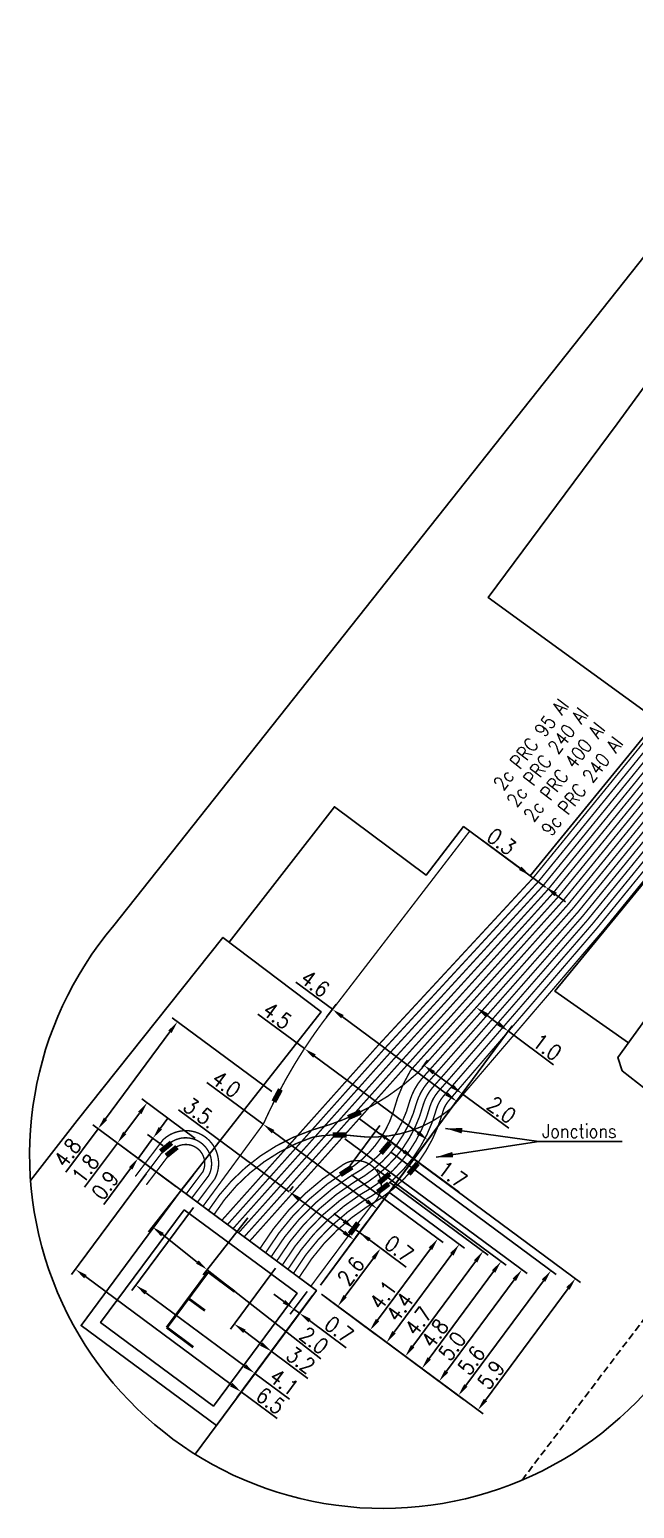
# Model space of a CAD drawing. Header units: millimetres. Extents: x 185000 to 186000, y 128000 to 129009.
# Drawn here: x 185328 to 185371.5, y 128392 to 128498.5 of the extents above; entities that cross this region are included whole.
import ezdxf
from ezdxf.enums import TextEntityAlignment as Align

# ---------------------------------------------------------------- set-up
doc = ezdxf.new("R2010")
doc.units = ezdxf.units.MM
doc.header["$PDMODE"] = 34
doc.linetypes.add('DASHED', pattern=[0.75, 0.5, -0.25])
doc.layers.get('0').update_dxf_attribs({"linetype": 'CONTINUOUS'})
doc.layers.get('DEFPOINTS').update_dxf_attribs({"linetype": 'CONTINUOUS'})
doc.layers.add('M_900', color=7, linetype='CONTINUOUS')
doc.styles.get("Standard").update_dxf_attribs({"font": 'romans.shx', "width": 0.85})
doc.dimstyles.get("Standard").update_dxf_attribs({"dimtxt": 1.5, "dimasz": 1.2, "dimexe": 0.625, "dimexo": 0.625, "dimgap": 0.25, "dimtad": 1, "dimdec": 1, "dimzin": 0, "dimdsep": 46, "dimtxsty": 'Standard', "dimcen": -0.5, "dimadec": 0, "dimazin": 0, "dimtfac": 1, "dimtdec": 1, "dimtmove": 0, "dimatfit": 3, "dimfxl": 0, "dimtolj": 1, "dimtzin": 0, "dimarcsym": 0})

# ---------------------------------------------------------------- blocks, each defined once
blk = doc.blocks.new('*D488')
at = {"layer": 'DEFPOINTS', "color": 0, "linetype": 'Continuous', "transparency": 16777216}
for p in [(185345.97, 128409.67), (185348.64, 128407.7), (185345.39, 128403.31)]:
    blk.add_point(p, dxfattribs=at)
at = {"layer": 'M_900', "color": 0, "linetype": 'Continuous', "lineweight": -2, "transparency": 16777216}
for p, q in [((185345.69, 128409.29), (185342.44, 128404.91)), ((185348.36, 128407.32), (185345.11, 128402.93)), ((185343.45, 128404.75), (185344.66, 128403.84)), ((185345.39, 128403.31), (185348.02, 128401.36))]:
    blk.add_line(p, q, dxfattribs=at)
at = {"layer": 'M_900', "color": 0, "linetype": 'Continuous', "transparency": 16777216}
for points in [[(185343.54, 128404.87), (185343.36, 128404.63), (185342.72, 128405.28)], [(185344.75, 128403.97), (185344.57, 128403.72), (185345.39, 128403.31)]]:
    blk.add_solid(points, dxfattribs=at)
at = {"layer": 'M_900', "color": 0, "linetype": 'Continuous', "transparency": 16777216, "insert": (185347.51, 128402.67), "char_height": 1.125, "attachment_point": 5, "rotation": 323.4782}
blk.add_mtext('\\A1;3.2', dxfattribs=at)
blk = doc.blocks.new('*D489')
at = {"layer": 'DEFPOINTS', "color": 0, "linetype": 'Continuous', "transparency": 16777216}
for p in [(185348.23, 128407.99), (185348.64, 128407.7), (185347.42, 128406.06)]:
    blk.add_point(p, dxfattribs=at)
at = {"layer": 'M_900', "color": 0, "linetype": 'Continuous', "lineweight": -2, "transparency": 16777216}
for p, q in [((185346.3, 128406.89), (185345.57, 128407.42)), ((185347.96, 128407.62), (185346.74, 128405.98)), ((185348.36, 128407.32), (185347.14, 128405.68)), ((185347.02, 128406.35), (185347.42, 128406.06)), ((185348.14, 128405.52), (185350.78, 128403.57))]:
    blk.add_line(p, q, dxfattribs=at)
at = {"layer": 'M_900', "color": 0, "linetype": 'Continuous', "transparency": 16777216}
for points in [[(185346.39, 128407.01), (185346.21, 128406.77), (185347.02, 128406.35)], [(185348.23, 128405.64), (185348.06, 128405.4), (185347.42, 128406.06)]]:
    blk.add_solid(points, dxfattribs=at)
at = {"layer": 'M_900', "color": 0, "linetype": 'Continuous', "transparency": 16777216, "insert": (185350.27, 128404.88), "char_height": 1.125, "attachment_point": 5, "rotation": 323.4782}
blk.add_mtext('\\A1;0.7', dxfattribs=at)
blk = doc.blocks.new('*D490')
at = {"layer": 'DEFPOINTS', "color": 0, "linetype": 'Continuous', "transparency": 16777216}
for p in [(185345.81, 128421.74), (185332.91, 128419.34), (185348.64, 128407.7)]:
    blk.add_point(p, dxfattribs=at)
at = {"layer": 'M_900', "color": 0, "linetype": 'Continuous', "lineweight": -2, "transparency": 16777216}
for p, q in [((185345.43, 128422.02), (185338.25, 128427.33)), ((185338.09, 128426.33), (185333.45, 128420.06)), ((185348.26, 128407.98), (185332.54, 128419.62)), ((185332.91, 128419.34), (185330.6, 128416.22))]:
    blk.add_line(p, q, dxfattribs=at)
at = {"layer": 'M_900', "color": 0, "linetype": 'Continuous', "transparency": 16777216}
for points in [[(185337.97, 128426.42), (185338.21, 128426.24), (185338.63, 128427.05)], [(185333.33, 128420.15), (185333.57, 128419.97), (185332.91, 128419.34)]]:
    blk.add_solid(points, dxfattribs=at)
at = {"layer": 'M_900', "color": 0, "linetype": 'Continuous', "transparency": 16777216, "insert": (185330.71, 128417.62), "char_height": 1.125, "attachment_point": 5, "rotation": 53.4782}
blk.add_mtext('\\A1;4.8', dxfattribs=at)
blk = doc.blocks.new('*D491')
at = {"layer": 'DEFPOINTS', "color": 0, "linetype": 'Continuous', "transparency": 16777216}
for p in [(185349.08, 128427), (185358.73, 128421.33), (185348.64, 128407.7)]:
    blk.add_point(p, dxfattribs=at)
at = {"layer": 'M_900', "color": 0, "linetype": 'Continuous', "lineweight": -2, "transparency": 16777216}
for p, q in [((185349.79, 128427.95), (185347.15, 128429.9)), ((185349.36, 128427.38), (185350.07, 128428.33)), ((185358.01, 128421.86), (185350.51, 128427.42)), ((185348.92, 128408.07), (185359.01, 128421.71))]:
    blk.add_line(p, q, dxfattribs=at)
at = {"layer": 'M_900', "color": 0, "linetype": 'Continuous', "transparency": 16777216}
for points in [[(185350.6, 128427.54), (185350.42, 128427.3), (185349.79, 128427.95)], [(185358.1, 128421.98), (185357.92, 128421.74), (185358.73, 128421.33)]]:
    blk.add_solid(points, dxfattribs=at)
at = {"layer": 'M_900', "color": 0, "linetype": 'Continuous', "transparency": 16777216, "insert": (185348.55, 128429.8), "char_height": 1.125, "attachment_point": 5, "rotation": 323.4782}
blk.add_mtext('\\A1;4.6', dxfattribs=at)
blk = doc.blocks.new('*D492')
at = {"layer": 'DEFPOINTS', "color": 0, "linetype": 'Continuous', "transparency": 16777216}
for p in [(185351.34, 128412.16), (185348.64, 128407.7), (185350.18, 128406.56)]:
    blk.add_point(p, dxfattribs=at)
at = {"layer": 'M_900', "color": 0, "linetype": 'Continuous', "lineweight": -2, "transparency": 16777216}
for p, q in [((185351.72, 128411.89), (185353.65, 128410.46)), ((185352.74, 128410.01), (185350.71, 128407.28)), ((185349.01, 128407.42), (185350.55, 128406.28))]:
    blk.add_line(p, q, dxfattribs=at)
at = {"layer": 'M_900', "color": 0, "linetype": 'Continuous', "transparency": 16777216}
for points in [[(185352.62, 128410.1), (185352.86, 128409.92), (185353.27, 128410.73)], [(185350.59, 128407.37), (185350.83, 128407.19), (185350.18, 128406.56)]]:
    blk.add_solid(points, dxfattribs=at)
at = {"layer": 'M_900', "color": 0, "linetype": 'Continuous', "transparency": 16777216, "insert": (185351.12, 128409.09), "char_height": 1.125, "attachment_point": 5, "rotation": 53.4782}
blk.add_mtext('\\A1;2.6', dxfattribs=at)
blk = doc.blocks.new('M_300_03')
at = {"color": 0, "linetype": 'Continuous'}
blk.add_solid([(-0.5, 0.19), (-0.5, -0.19), (0.5, 0.19), (0.5, -0.19)], dxfattribs=at)
at = {"color": 0, "linetype": 'Continuous', "width": 0.75, "flags": 3}
for tag, p in [('DEF_LEG', (0, -5)), ('DEF_COUP', (0.05, -6.97)), ('DEF_TYPE', (0, -9))]:
    blk.add_attdef(tag, text='', height=1.2, dxfattribs=at).set_placement(p, align=Align.MIDDLE)
blk = doc.blocks.new('*D493')
at = {"layer": 'DEFPOINTS', "color": 0, "linetype": 'Continuous', "transparency": 16777216}
for p in [(185355.97, 128423.37), (185359.13, 128421.87), (185348.64, 128407.7)]:
    blk.add_point(p, dxfattribs=at)
at = {"layer": 'M_900', "color": 0, "linetype": 'Continuous', "lineweight": -2, "transparency": 16777216}
for p, q in [((185356.25, 128423.75), (185356.65, 128424.29)), ((185357.09, 128423.38), (185358.41, 128422.41)), ((185348.92, 128408.07), (185359.41, 128422.25)), ((185359.13, 128421.87), (185362.49, 128419.38))]:
    blk.add_line(p, q, dxfattribs=at)
at = {"layer": 'M_900', "color": 0, "linetype": 'Continuous', "transparency": 16777216}
for points in [[(185357.18, 128423.5), (185357, 128423.26), (185356.37, 128423.92)], [(185358.5, 128422.53), (185358.32, 128422.29), (185359.13, 128421.87)]]:
    blk.add_solid(points, dxfattribs=at)
at = {"layer": 'M_900', "color": 0, "linetype": 'Continuous', "transparency": 16777216, "insert": (185361.98, 128420.7), "char_height": 1.125, "attachment_point": 5, "rotation": 323.4781}
blk.add_mtext('\\A1;2.0', dxfattribs=at)
blk = doc.blocks.new('*D494')
at = {"layer": 'DEFPOINTS', "color": 0, "linetype": 'Continuous', "transparency": 16777216}
for p in [(185364.04, 128437.57), (185364.04, 128437.57), (185365.15, 128436.76)]:
    blk.add_point(p, dxfattribs=at)
at = {"layer": 'M_900', "color": 0, "linetype": 'Continuous', "lineweight": -2, "transparency": 16777216}
for p, q in [((185363.32, 128438.11), (185360.57, 128440.14)), ((185365.15, 128436.76), (185364.04, 128437.57)), ((185365.87, 128436.22), (185366.59, 128435.69))]:
    blk.add_line(p, q, dxfattribs=at)
at = {"layer": 'M_900', "color": 0, "linetype": 'Continuous', "transparency": 16777216}
for points in [[(185363.41, 128438.23), (185363.23, 128437.99), (185364.04, 128437.57)], [(185365.96, 128436.35), (185365.78, 128436.1), (185365.15, 128436.76)]]:
    blk.add_solid(points, dxfattribs=at)
at = {"layer": 'M_900', "color": 0, "linetype": 'Continuous', "transparency": 16777216, "insert": (185361.97, 128440.04), "char_height": 1.125, "attachment_point": 5, "rotation": 323.5592}
blk.add_mtext('\\A1;0.3', dxfattribs=at)
blk = doc.blocks.new('*D495')
at = {"layer": 'DEFPOINTS', "color": 0, "linetype": 'Continuous', "transparency": 16777216}
for p in [(185340.06, 128414.05), (185348.64, 128407.7), (185344.21, 128401.72)]:
    blk.add_point(p, dxfattribs=at)
at = {"layer": 'M_900', "color": 0, "linetype": 'Continuous', "lineweight": -2, "transparency": 16777216}
for p, q in [((185339.78, 128413.67), (185335.35, 128407.69)), ((185336.35, 128407.53), (185343.48, 128402.25)), ((185348.36, 128407.32), (185343.93, 128401.34)), ((185344.21, 128401.72), (185346.71, 128399.86))]:
    blk.add_line(p, q, dxfattribs=at)
at = {"layer": 'M_900', "color": 0, "linetype": 'Continuous', "transparency": 16777216}
for points in [[(185336.44, 128407.65), (185336.26, 128407.41), (185335.63, 128408.07)], [(185343.57, 128402.37), (185343.39, 128402.13), (185344.21, 128401.72)]]:
    blk.add_solid(points, dxfattribs=at)
at = {"layer": 'M_900', "color": 0, "linetype": 'Continuous', "transparency": 16777216, "insert": (185346.31, 128401.09), "char_height": 1.125, "attachment_point": 5, "rotation": 323.4782}
blk.add_mtext('\\A1;4.1', dxfattribs=at)
blk = doc.blocks.new('*D496')
at = {"layer": 'DEFPOINTS', "color": 0, "linetype": 'Continuous', "transparency": 16777216}
for p in [(185337.97, 128417.83), (185335.79, 128417.21), (185338.9, 128414.91)]:
    blk.add_point(p, dxfattribs=at)
at = {"layer": 'M_900', "color": 0, "linetype": 'Continuous', "lineweight": -2, "transparency": 16777216}
for p, q in [((185337.4, 128419.38), (185337.93, 128420.1)), ((185336.86, 128418.66), (185335.79, 128417.21)), ((185337.59, 128418.11), (185336.48, 128418.94)), ((185338.52, 128415.19), (185335.41, 128417.49)), ((185335.25, 128416.49), (185333.33, 128413.89))]:
    blk.add_line(p, q, dxfattribs=at)
at = {"layer": 'M_900', "color": 0, "linetype": 'Continuous', "transparency": 16777216}
for points in [[(185337.28, 128419.47), (185337.52, 128419.29), (185336.86, 128418.66)], [(185335.13, 128416.58), (185335.38, 128416.4), (185335.79, 128417.21)]]:
    blk.add_solid(points, dxfattribs=at)
at = {"layer": 'M_900', "color": 0, "linetype": 'Continuous', "transparency": 16777216, "insert": (185333.42, 128415.27), "char_height": 1.125, "attachment_point": 5, "rotation": 53.4782}
blk.add_mtext('\\A1;0.9', dxfattribs=at)
blk = doc.blocks.new('*D497')
at = {"layer": 'DEFPOINTS', "color": 0, "linetype": 'Continuous', "transparency": 16777216}
for p in [(185334.3, 128418.31), (185340.28, 128418.36), (185338.9, 128414.91)]:
    blk.add_point(p, dxfattribs=at)
at = {"layer": 'M_900', "color": 0, "linetype": 'Continuous', "lineweight": -2, "transparency": 16777216}
for p, q in [((185339.91, 128418.64), (185336.06, 128421.49)), ((185335.9, 128420.48), (185334.83, 128419.04)), ((185338.52, 128415.19), (185333.92, 128418.59)), ((185334.3, 128418.31), (185331.94, 128415.13))]:
    blk.add_line(p, q, dxfattribs=at)
at = {"layer": 'M_900', "color": 0, "linetype": 'Continuous', "transparency": 16777216}
for points in [[(185335.78, 128420.57), (185336.03, 128420.4), (185336.44, 128421.21)], [(185334.71, 128419.13), (185334.95, 128418.95), (185334.3, 128418.31)]]:
    blk.add_solid(points, dxfattribs=at)
at = {"layer": 'M_900', "color": 0, "linetype": 'Continuous', "transparency": 16777216, "insert": (185332, 128416.47), "char_height": 1.125, "attachment_point": 5, "rotation": 53.4782}
blk.add_mtext('\\A1;1.8', dxfattribs=at)
blk = doc.blocks.new('*D498')
at = {"layer": 'DEFPOINTS', "color": 0, "linetype": 'Continuous', "transparency": 16777216}
for p in [(185336.65, 128416.47), (185348.64, 128407.7), (185343.22, 128400.38)]:
    blk.add_point(p, dxfattribs=at)
at = {"layer": 'M_900', "color": 0, "linetype": 'Continuous', "lineweight": -2, "transparency": 16777216}
for p, q in [((185336.37, 128416.1), (185331, 128408.85)), ((185332, 128408.69), (185342.49, 128400.92)), ((185348.36, 128407.32), (185342.94, 128400)), ((185343.22, 128400.38), (185345.82, 128398.46))]:
    blk.add_line(p, q, dxfattribs=at)
at = {"layer": 'M_900', "color": 0, "linetype": 'Continuous', "transparency": 16777216}
for points in [[(185332.09, 128408.81), (185331.91, 128408.57), (185331.28, 128409.22)], [(185342.58, 128401.04), (185342.41, 128400.79), (185343.22, 128400.38)]]:
    blk.add_solid(points, dxfattribs=at)
at = {"layer": 'M_900', "color": 0, "linetype": 'Continuous', "transparency": 16777216, "insert": (185345.33, 128399.75), "char_height": 1.125, "attachment_point": 5, "rotation": 323.4782}
blk.add_mtext('\\A1;6.5', dxfattribs=at)
blk = doc.blocks.new('*D499')
at = {"layer": 'DEFPOINTS', "color": 0, "linetype": 'Continuous', "transparency": 16777216}
for p in [(185352.62, 128416.69), (185348.64, 128407.7), (185356.23, 128402.07)]:
    blk.add_point(p, dxfattribs=at)
at = {"layer": 'M_900', "color": 0, "linetype": 'Continuous', "lineweight": -2, "transparency": 16777216}
for p, q in [((185352.99, 128416.41), (185362.31, 128409.51)), ((185361.4, 128409.06), (185356.76, 128402.8)), ((185349.01, 128407.42), (185356.6, 128401.8))]:
    blk.add_line(p, q, dxfattribs=at)
at = {"layer": 'M_900', "color": 0, "linetype": 'Continuous', "transparency": 16777216}
for points in [[(185361.28, 128409.15), (185361.52, 128408.97), (185361.94, 128409.79)], [(185356.64, 128402.89), (185356.88, 128402.71), (185356.23, 128402.07)]]:
    blk.add_solid(points, dxfattribs=at)
at = {"layer": 'M_900', "color": 0, "linetype": 'Continuous', "transparency": 16777216, "insert": (185357.17, 128404.61), "char_height": 1.125, "attachment_point": 5, "rotation": 53.4782}
blk.add_mtext('\\A1;4.8', dxfattribs=at)
blk = doc.blocks.new('*D500')
at = {"layer": 'DEFPOINTS', "color": 0, "linetype": 'Continuous', "transparency": 16777216}
for p in [(185350.78, 128416.31), (185348.64, 128407.7), (185352.5, 128404.83)]:
    blk.add_point(p, dxfattribs=at)
at = {"layer": 'M_900', "color": 0, "linetype": 'Continuous', "lineweight": -2, "transparency": 16777216}
for p, q in [((185351.16, 128416.03), (185357.76, 128411.14)), ((185356.85, 128410.7), (185353.04, 128405.56)), ((185349.01, 128407.42), (185352.88, 128404.55))]:
    blk.add_line(p, q, dxfattribs=at)
at = {"layer": 'M_900', "color": 0, "linetype": 'Continuous', "transparency": 16777216}
for points in [[(185356.73, 128410.79), (185356.97, 128410.61), (185357.38, 128411.42)], [(185352.92, 128405.65), (185353.16, 128405.47), (185352.5, 128404.83)]]:
    blk.add_solid(points, dxfattribs=at)
at = {"layer": 'M_900', "color": 0, "linetype": 'Continuous', "transparency": 16777216, "insert": (185353.45, 128407.37), "char_height": 1.125, "attachment_point": 5, "rotation": 53.4782}
blk.add_mtext('\\A1;4.1', dxfattribs=at)
blk = doc.blocks.new('*D501')
at = {"layer": 'DEFPOINTS', "color": 0, "linetype": 'Continuous', "transparency": 16777216}
for p in [(185340.06, 128416.38), (185343.99, 128413.3), (185336.83, 128412.27)]:
    blk.add_point(p, dxfattribs=at)
at = {"layer": 'M_900', "color": 0, "linetype": 'Continuous', "lineweight": -2, "transparency": 16777216}
for p, q in [((185339.77, 128416.01), (185336.55, 128411.91)), ((185343.7, 128412.93), (185340.48, 128408.82)), ((185337.54, 128411.72), (185340.06, 128409.74)), ((185340.77, 128409.19), (185348.95, 128402.77))]:
    blk.add_line(p, q, dxfattribs=at)
at = {"layer": 'M_900', "color": 0, "linetype": 'Continuous', "transparency": 16777216}
for points in [[(185337.64, 128411.84), (185337.45, 128411.6), (185336.83, 128412.27)], [(185340.15, 128409.86), (185339.97, 128409.63), (185340.77, 128409.19)]]:
    blk.add_solid(points, dxfattribs=at)
at = {"layer": 'M_900', "color": 0, "linetype": 'Continuous', "transparency": 16777216, "insert": (185348.47, 128404.09), "char_height": 1.125, "attachment_point": 5, "rotation": 321.8747}
blk.add_mtext('\\A1;2.0', dxfattribs=at)
blk = doc.blocks.new('*D503')
at = {"layer": 'DEFPOINTS', "color": 0, "linetype": 'Continuous', "transparency": 16777216}
for p in [(185344.8, 128419.67), (185353, 128413.59), (185348.64, 128407.7)]:
    blk.add_point(p, dxfattribs=at)
at = {"layer": 'M_900', "color": 0, "linetype": 'Continuous', "lineweight": -2, "transparency": 16777216}
for p, q in [((185344.8, 128419.67), (185340.75, 128422.67)), ((185344.52, 128419.29), (185344.52, 128419.29)), ((185352.28, 128414.13), (185345.52, 128419.13)), ((185348.92, 128408.07), (185353.28, 128413.97))]:
    blk.add_line(p, q, dxfattribs=at)
at = {"layer": 'M_900', "color": 0, "linetype": 'Continuous', "transparency": 16777216}
for points in [[(185345.61, 128419.25), (185345.43, 128419.01), (185344.8, 128419.67)], [(185352.37, 128414.25), (185352.19, 128414.01), (185353, 128413.59)]]:
    blk.add_solid(points, dxfattribs=at)
at = {"layer": 'M_900', "color": 0, "linetype": 'Continuous', "transparency": 16777216, "insert": (185342.15, 128422.56), "char_height": 1.125, "attachment_point": 5, "rotation": 323.4782}
blk.add_mtext('\\A1;4.0', dxfattribs=at)
blk = doc.blocks.new('*D515')
at = {"layer": 'DEFPOINTS', "color": 0, "linetype": 'Continuous', "transparency": 16777216}
for p in [(185347.77, 128425.12), (185356.66, 128418.54), (185348.64, 128407.7)]:
    blk.add_point(p, dxfattribs=at)
at = {"layer": 'M_900', "color": 0, "linetype": 'Continuous', "lineweight": -2, "transparency": 16777216}
for p, q in [((185347.77, 128425.12), (185344.42, 128427.61)), ((185355.94, 128419.07), (185348.5, 128424.58)), ((185348.92, 128408.07), (185356.94, 128418.91))]:
    blk.add_line(p, q, dxfattribs=at)
at = {"layer": 'M_900', "color": 0, "linetype": 'Continuous', "transparency": 16777216}
for points in [[(185348.59, 128424.7), (185348.41, 128424.46), (185347.77, 128425.12)], [(185356.03, 128419.19), (185355.85, 128418.95), (185356.66, 128418.54)]]:
    blk.add_solid(points, dxfattribs=at)
at = {"layer": 'M_900', "color": 0, "linetype": 'Continuous', "transparency": 16777216, "insert": (185345.82, 128427.5), "char_height": 1.125, "attachment_point": 5, "rotation": 323.4782}
blk.add_mtext('\\A1;4.5', dxfattribs=at)
blk = doc.blocks.new('*D516')
at = {"layer": 'DEFPOINTS', "color": 0, "linetype": 'Continuous', "transparency": 16777216}
for p in [(185350.31, 128418.9), (185348.64, 128407.7), (185357.48, 128401.15)]:
    blk.add_point(p, dxfattribs=at)
at = {"layer": 'M_900', "color": 0, "linetype": 'Continuous', "lineweight": -2, "transparency": 16777216}
for p, q in [((185350.69, 128418.62), (185363.81, 128408.91)), ((185362.89, 128408.46), (185358.01, 128401.87)), ((185349.01, 128407.42), (185357.85, 128400.87))]:
    blk.add_line(p, q, dxfattribs=at)
at = {"layer": 'M_900', "color": 0, "linetype": 'Continuous', "transparency": 16777216}
for points in [[(185362.77, 128408.55), (185363.01, 128408.37), (185363.43, 128409.19)], [(185357.89, 128401.96), (185358.13, 128401.78), (185357.48, 128401.15)]]:
    blk.add_solid(points, dxfattribs=at)
at = {"layer": 'M_900', "color": 0, "linetype": 'Continuous', "transparency": 16777216, "insert": (185358.42, 128403.69), "char_height": 1.125, "attachment_point": 5, "rotation": 53.4778}
blk.add_mtext('\\A1;5.0', dxfattribs=at)
blk = doc.blocks.new('*D517')
at = {"layer": 'DEFPOINTS', "color": 0, "linetype": 'Continuous', "transparency": 16777216}
for p in [(185353.6, 128417.96), (185348.64, 128407.7), (185358.86, 128400.12)]:
    blk.add_point(p, dxfattribs=at)
at = {"layer": 'M_900', "color": 0, "linetype": 'Continuous', "lineweight": -2, "transparency": 16777216}
for p, q in [((185353.98, 128417.68), (185365.91, 128408.84)), ((185364.99, 128408.4), (185359.4, 128400.85)), ((185349.01, 128407.42), (185359.24, 128399.84))]:
    blk.add_line(p, q, dxfattribs=at)
at = {"layer": 'M_900', "color": 0, "linetype": 'Continuous', "transparency": 16777216}
for points in [[(185364.87, 128408.49), (185365.11, 128408.31), (185365.53, 128409.12)], [(185359.28, 128400.94), (185359.52, 128400.76), (185358.86, 128400.12)]]:
    blk.add_solid(points, dxfattribs=at)
at = {"layer": 'M_900', "color": 0, "linetype": 'Continuous', "transparency": 16777216, "insert": (185359.81, 128402.66), "char_height": 1.125, "attachment_point": 5, "rotation": 53.4782}
blk.add_mtext('\\A1;5.6', dxfattribs=at)
blk = doc.blocks.new('*D518')
at = {"layer": 'DEFPOINTS', "color": 0, "linetype": 'Continuous', "transparency": 16777216}
for p in [(185353.45, 128415.08), (185348.64, 128407.7), (185353.69, 128403.95)]:
    blk.add_point(p, dxfattribs=at)
at = {"layer": 'M_900', "color": 0, "linetype": 'Continuous', "lineweight": -2, "transparency": 16777216}
for p, q in [((185353.83, 128414.8), (185359.31, 128410.75)), ((185358.39, 128410.3), (185354.23, 128404.68)), ((185349.01, 128407.42), (185354.07, 128403.67))]:
    blk.add_line(p, q, dxfattribs=at)
at = {"layer": 'M_900', "color": 0, "linetype": 'Continuous', "transparency": 16777216}
for points in [[(185358.27, 128410.39), (185358.51, 128410.21), (185358.93, 128411.02)], [(185354.11, 128404.77), (185354.35, 128404.59), (185353.69, 128403.95)]]:
    blk.add_solid(points, dxfattribs=at)
at = {"layer": 'M_900', "color": 0, "linetype": 'Continuous', "transparency": 16777216, "insert": (185354.64, 128406.49), "char_height": 1.125, "attachment_point": 5, "rotation": 53.4781}
blk.add_mtext('\\A1;4.4', dxfattribs=at)
blk = doc.blocks.new('*D519')
at = {"layer": 'DEFPOINTS', "color": 0, "linetype": 'Continuous', "transparency": 16777216}
for p in [(185353.52, 128415.77), (185348.64, 128407.7), (185355.04, 128402.95)]:
    blk.add_point(p, dxfattribs=at)
at = {"layer": 'M_900', "color": 0, "linetype": 'Continuous', "lineweight": -2, "transparency": 16777216}
for p, q in [((185353.9, 128415.5), (185361.01, 128410.23)), ((185360.1, 128409.79), (185355.58, 128403.68)), ((185349.01, 128407.42), (185355.42, 128402.68))]:
    blk.add_line(p, q, dxfattribs=at)
at = {"layer": 'M_900', "color": 0, "linetype": 'Continuous', "transparency": 16777216}
for points in [[(185359.98, 128409.88), (185360.22, 128409.7), (185360.63, 128410.51)], [(185355.45, 128403.77), (185355.7, 128403.59), (185355.04, 128402.95)]]:
    blk.add_solid(points, dxfattribs=at)
at = {"layer": 'M_900', "color": 0, "linetype": 'Continuous', "transparency": 16777216, "insert": (185355.98, 128405.49), "char_height": 1.125, "attachment_point": 5, "rotation": 53.4791}
blk.add_mtext('\\A1;4.7', dxfattribs=at)
blk = doc.blocks.new('*D520')
at = {"layer": 'DEFPOINTS', "color": 0, "linetype": 'Continuous', "transparency": 16777216}
for p in [(185351.38, 128420.35), (185348.64, 128407.7), (185360.27, 128399.08)]:
    blk.add_point(p, dxfattribs=at)
at = {"layer": 'M_900', "color": 0, "linetype": 'Continuous', "lineweight": -2, "transparency": 16777216}
for p, q in [((185351.75, 128420.07), (185367.67, 128408.28)), ((185366.76, 128407.84), (185360.81, 128399.8)), ((185349.01, 128407.42), (185360.65, 128398.8))]:
    blk.add_line(p, q, dxfattribs=at)
at = {"layer": 'M_900', "color": 0, "linetype": 'Continuous', "transparency": 16777216}
for points in [[(185366.64, 128407.93), (185366.88, 128407.75), (185367.3, 128408.56)], [(185360.69, 128399.89), (185360.93, 128399.71), (185360.27, 128399.08)]]:
    blk.add_solid(points, dxfattribs=at)
at = {"layer": 'M_900', "color": 0, "linetype": 'Continuous', "transparency": 16777216, "insert": (185361.22, 128401.61), "char_height": 1.125, "attachment_point": 5, "rotation": 53.478}
blk.add_mtext('\\A1;5.9', dxfattribs=at)
blk = doc.blocks.new('*D521')
at = {"layer": 'DEFPOINTS', "color": 0, "linetype": 'Continuous', "transparency": 16777216}
for p in [(185351.34, 128412.16), (185352.56, 128413), (185351.73, 128411.88)]:
    blk.add_point(p, dxfattribs=at)
at = {"layer": 'M_900', "color": 0, "linetype": 'Continuous', "lineweight": -2, "transparency": 16777216}
for p, q in [((185350.62, 128412.7), (185349.89, 128413.24)), ((185351.34, 128412.16), (185351.73, 128411.88)), ((185352.28, 128412.62), (185351.45, 128411.5)), ((185351.06, 128411.79), (185351.06, 128411.79)), ((185352.45, 128411.34), (185355.1, 128409.38))]:
    blk.add_line(p, q, dxfattribs=at)
at = {"layer": 'M_900', "color": 0, "linetype": 'Continuous', "transparency": 16777216}
for points in [[(185350.71, 128412.82), (185350.53, 128412.58), (185351.34, 128412.16)], [(185352.54, 128411.46), (185352.37, 128411.22), (185351.73, 128411.88)]]:
    blk.add_solid(points, dxfattribs=at)
at = {"layer": 'M_900', "color": 0, "linetype": 'Continuous', "transparency": 16777216, "insert": (185354.59, 128410.69), "char_height": 1.125, "attachment_point": 5, "rotation": 323.4782}
blk.add_mtext('\\A1;0.7', dxfattribs=at)
blk = doc.blocks.new('*D522')
at = {"layer": 'DEFPOINTS', "color": 0, "linetype": 'Continuous', "transparency": 16777216}
for p in [(185350.78, 128416.31), (185355.66, 128417.18), (185348.64, 128407.7)]:
    blk.add_point(p, dxfattribs=at)
at = {"layer": 'M_900', "color": 0, "linetype": 'Continuous', "lineweight": -2, "transparency": 16777216}
for p, q in [((185351.06, 128416.69), (185353.21, 128419.58)), ((185353.65, 128418.67), (185354.94, 128417.72)), ((185348.92, 128408.07), (185355.94, 128417.56)), ((185355.66, 128417.18), (185358.91, 128414.77))]:
    blk.add_line(p, q, dxfattribs=at)
at = {"layer": 'M_900', "color": 0, "linetype": 'Continuous', "transparency": 16777216}
for points in [[(185353.74, 128418.79), (185353.56, 128418.55), (185352.93, 128419.2)], [(185355.03, 128417.84), (185354.85, 128417.6), (185355.66, 128417.18)]]:
    blk.add_solid(points, dxfattribs=at)
at = {"layer": 'M_900', "color": 0, "linetype": 'Continuous', "transparency": 16777216, "insert": (185358.45, 128416.04), "char_height": 1.125, "attachment_point": 5, "rotation": 323.4782}
blk.add_mtext('\\A1;1.7', dxfattribs=at)
blk = doc.blocks.new('*D525')
at = {"layer": 'DEFPOINTS', "color": 0, "linetype": 'Continuous', "transparency": 16777216}
for p in [(185346.45, 128414.5), (185351.34, 128411.35), (185348.64, 128407.7)]:
    blk.add_point(p, dxfattribs=at)
at = {"layer": 'M_900', "color": 0, "linetype": 'Continuous', "lineweight": -2, "transparency": 16777216}
for p, q in [((185346.68, 128414.81), (185338.7, 128420.71)), ((185346.73, 128414.88), (185346.96, 128415.19)), ((185350.62, 128411.89), (185347.4, 128414.27)), ((185348.92, 128408.07), (185351.62, 128411.73))]:
    blk.add_line(p, q, dxfattribs=at)
at = {"layer": 'M_900', "color": 0, "linetype": 'Continuous', "transparency": 16777216}
for points in [[(185347.49, 128414.39), (185347.31, 128414.15), (185346.68, 128414.81)], [(185350.71, 128412.01), (185350.53, 128411.77), (185351.34, 128411.35)]]:
    blk.add_solid(points, dxfattribs=at)
at = {"layer": 'M_900', "color": 0, "linetype": 'Continuous', "transparency": 16777216, "insert": (185340.27, 128420.49), "char_height": 1.125, "attachment_point": 5, "rotation": 323.4791}
blk.add_mtext('\\A1;3.5.', dxfattribs=at)
blk = doc.blocks.new('*D526')
at = {"layer": 'DEFPOINTS', "color": 0, "linetype": 'Continuous', "transparency": 16777216}
for p in [(185360.16, 128428.08), (185362.47, 128426.37), (185348.64, 128407.7)]:
    blk.add_point(p, dxfattribs=at)
at = {"layer": 'M_900', "color": 0, "linetype": 'Continuous', "lineweight": -2, "transparency": 16777216}
for p, q in [((185360.88, 128427.55), (185361.74, 128426.91)), ((185348.92, 128408.07), (185362.74, 128426.75)), ((185362.47, 128426.37), (185365.71, 128423.96))]:
    blk.add_line(p, q, dxfattribs=at)
at = {"layer": 'M_900', "color": 0, "linetype": 'Continuous', "transparency": 16777216}
for points in [[(185360.97, 128427.67), (185360.79, 128427.42), (185360.16, 128428.08)], [(185361.83, 128427.03), (185361.65, 128426.79), (185362.47, 128426.37)]]:
    blk.add_solid(points, dxfattribs=at)
at = {"layer": 'M_900', "color": 0, "linetype": 'Continuous', "transparency": 16777216, "insert": (185365.26, 128425.23), "char_height": 1.125, "attachment_point": 5, "rotation": 323.4779}
blk.add_mtext('\\A1;1.0', dxfattribs=at)

msp = doc.modelspace()

# ---------------------------------------------------------------- linework, layer by layer
at = {"layer": 'M_900', "flags": 128}
msp.add_lwpolyline([(185334.05, 128433.98), (185377, 128488.19, -1.035042), (185416.93, 128456.55), (185373.97, 128402.34, -1.035042)], format="xyb", close=True, dxfattribs=at)
at = {"layer": 'M_900', "color": 5, "linetype": 'Continuous', "const_width": 0.1}
for points in [[(185394.1, 128487.97), (185400.33, 128483.94, -0.432982), (185400.46, 128483.22), (185391.37, 128470.96), (185389.53, 128468.48), (185387.73, 128466.14), (185374.12, 128448.11), (185364.98, 128436.88), (185353.87, 128424.74), (185342.63, 128412.15)], [(185394.38, 128488.39), (185400.56, 128484.39, -0.432982), (185400.82, 128482.95), (185389.89, 128468.21), (185388.09, 128465.87), (185374.48, 128447.83), (185365.34, 128436.61), (185354.26, 128424.42), (185343.03, 128411.85)], [(185375.81, 128486.68), (185380.38, 128483.83), (185392.34, 128474.62), (185394.45, 128472.99, -0.40875), (185394.64, 128471.6), (185391.32, 128467.11), (185391.32, 128467.11), (185389.52, 128464.78), (185375.89, 128446.72), (185366.77, 128435.51), (185355.95, 128423.39, -0.076874), (185351.38, 128420.35, -0.04029), (185348.67, 128419.36), (185348.24, 128419.22, 0.172616), (185340.86, 128413.46, 0.172616)], [(185376.12, 128487.08), (185380.67, 128484.24), (185392.64, 128475.01), (185394.72, 128473.41, -0.40875), (185395, 128471.33), (185391.67, 128466.84), (185389.88, 128464.5), (185376.25, 128446.44), (185367.12, 128435.23), (185356.2, 128422.92, 0.095167), (185355.37, 128421.38, -0.095517), (185353.97, 128418.43, -0.017436), (185353.6, 128417.96, -0.093033), (185351.13, 128415.95, 0.11546), (185345.43, 128410.2, -0.021438), (185345.41, 128410.17), (185345.37, 128410.12)], [(185375.5, 128486.29), (185380.1, 128483.42), (185392.03, 128474.22), (185394.18, 128472.56, -0.40875), (185394.28, 128471.87), (185390.99, 128467.43), (185390.96, 128467.39), (185390.95, 128467.38), (185389.17, 128465.05), (185375.54, 128447), (185366.42, 128435.8), (185355.44, 128423.57, 0.048485), (185355.39, 128423.49, 0.072411), (185354.18, 128420.58, -0.182916), (185350.78, 128416.31, 0.115515), (185345.01, 128410.46), (185344.97, 128410.41)], [(185345.77, 128409.82), (185345.82, 128409.89, 0.021736), (185345.85, 128409.92, -0.115165), (185351.37, 128415.51, 0.207977), (185355.86, 128421.24, -0.095231), (185356.6, 128422.61), (185367.47, 128434.95), (185376.6, 128446.17), (185390.24, 128464.23), (185392.03, 128466.57), (185393.74, 128468.79), (185402.56, 128480.21, -0.107029), (185402.72, 128480.35), (185402.84, 128480.41, -0.141928), (185403.12, 128480.47), (185403.42, 128480.45, -0.039351), (185403.5, 128480.43), (185404.51, 128480.19, -0.055227), (185404.61, 128480.16), (185406.65, 128479.16), (185407.09, 128478.86), (185415.55, 128473.44), (185422.57, 128468.43)], [(185421.59, 128464.71), (185415.46, 128468.83), (185405.27, 128476.02), (185400.14, 128479.64, 0.407326), (185398.76, 128479.42), (185390.25, 128467.94), (185388.45, 128465.59), (185374.83, 128447.56), (185365.69, 128436.33), (185354.65, 128424.11), (185343.43, 128411.55)], [(185421.42, 128464.23), (185415.17, 128468.42), (185404.98, 128475.61), (185399.81, 128479.26, 0.407326), (185399.12, 128479.15), (185390.6, 128467.66), (185388.81, 128465.32), (185375.19, 128447.28), (185366.07, 128436.08), (185355.02, 128423.77), (185343.83, 128411.25)], [(185341.82, 128412.74), (185341.82, 128412.74), (185353.09, 128425.36), (185364.25, 128437.42), (185373.42, 128448.67), (185387.02, 128466.68), (185388.81, 128469.02), (185389.34, 128469.74, 0.416501), (185389.24, 128470.44), (185380.23, 128477.02)], [(185342.23, 128412.44), (185353.48, 128425.05), (185364.62, 128437.15), (185373.77, 128448.39), (185387.38, 128466.41), (185389.17, 128468.76), (185389.71, 128469.47, 0.416501), (185389.49, 128470.88), (185380.52, 128477.42)], [(185346.17, 128409.52), (185346.24, 128409.61, 0.022047), (185346.26, 128409.64, -0.114839), (185351.6, 128415.07, 0.207596), (185356.34, 128421.1, -0.0953), (185356.99, 128422.3), (185367.81, 128434.66), (185376.96, 128445.89), (185390.6, 128463.96), (185392.39, 128466.29), (185394.83, 128469.45, -0.040362), (185394.99, 128469.63, -0.278963), (185399.08, 128470.49, 0.162224), (185400.52, 128470.41, 0.165407), (185400.79, 128470.59), (185405.15, 128476.34, -0.3408), (185406.92, 128476.82), (185412.8, 128474.38), (185422.34, 128467.33)], [(185346.58, 128409.22), (185346.65, 128409.33, 0.022372), (185346.68, 128409.36, -0.114476), (185351.84, 128414.63, 0.050291), (185353.52, 128415.77, 0.155308), (185356.82, 128420.96, -0.095326), (185357.39, 128422), (185368.16, 128434.38), (185377.31, 128445.61), (185390.96, 128463.69), (185392.75, 128466.02), (185395.19, 128469.18, -0.039967), (185395.29, 128469.3, -0.278738), (185398.92, 128470.07, 0.158786), (185400.61, 128469.97, 0.167908), (185401.16, 128470.34), (185405.5, 128476.06, -0.3408), (185406.68, 128476.38), (185412.55, 128473.95), (185422.21, 128466.8)], [(185422.08, 128466.28), (185412.3, 128473.51), (185406.44, 128475.93, 0.3408), (185405.85, 128475.77), (185401.52, 128470.08, -0.170527), (185400.69, 128469.53, -0.155397), (185398.77, 128469.65, 0.278427), (185395.6, 128468.97, 0.039584), (185395.54, 128468.91), (185393.17, 128465.83), (185393.1, 128465.75), (185391.32, 128463.41), (185377.75, 128445.44), (185377.67, 128445.33), (185368.51, 128434.09), (185357.78, 128421.69, 0.09535), (185357.3, 128420.82, -0.166996), (185353.45, 128415.08, -0.038512), (185352.08, 128414.19, 0.114071), (185347.09, 128409.09, -0.022711), (185347.07, 128409.05), (185346.98, 128408.93)], [(185417.11, 128456.77), (185413.76, 128459.36), (185402.19, 128465.64), (185397.06, 128468.68, 0.37891), (185396.41, 128468.56), (185393.82, 128465.2), (185392.03, 128462.87), (185378.37, 128444.78), (185369.21, 128433.53), (185358.39, 128420.87, -0.042833), (185358.33, 128420.81, -0.210833), (185351.37, 128418.83, 0.02616), (185350.31, 128418.9, 0.047458), (185348.4, 128418.75, 0.173296), (185341.26, 128413.16)], [(185417.43, 128457.16), (185414.03, 128459.78), (185402.44, 128466.07), (185397.36, 128469.09, 0.37891), (185396.06, 128468.84), (185393.46, 128465.47), (185391.67, 128463.14), (185378.02, 128445.06), (185368.86, 128433.81), (185358.18, 128421.38, 0.123961), (185357.71, 128420.44, -0.088332), (185355.98, 128416.94, -0.013514), (185355.61, 128416.47, -0.096784), (185352.32, 128413.75, 0.113619), (185347.51, 128408.81, -0.023066), (185347.48, 128408.77), (185347.38, 128408.63)], [(185340.46, 128413.75), (185341.3, 128414.89), (185344.8, 128419.67, 0.033078), (185345.01, 128420.11, -0.011731), (185345.81, 128421.74, -0.02537), (185347.77, 128425.12, -0.01487), (185349.08, 128427), (185359.68, 128440.79)], [(185340.06, 128414.05), (185341.31, 128415.72, 0.858744), (185337.58, 128418.54), (185335.59, 128415.91)], [(185339.65, 128414.34), (185340.89, 128415.99, 0.83323), (185337.95, 128418.2), (185337.81, 128418.02), (185335.99, 128415.61)], [(185339.25, 128414.64), (185340.46, 128416.25, 0.818092), (185338.32, 128417.87), (185338.21, 128417.71), (185336.39, 128415.31)], [(185348.23, 128407.99), (185350.56, 128411.12), (185351.34, 128412.16), (185352.19, 128413.27), (185352.68, 128413.92, 0.954965), (185350.52, 128416.73, 0.115213), (185344.59, 128410.74), (185344.57, 128410.71)]]:
    msp.add_lwpolyline(points, format="xyb", dxfattribs=at)
at = {"layer": 'M_900', "color": 252}
for points in [[(185378.55, 128444.86), (185361.02, 128457.62), (185370.3, 128470.14), (185376.2, 128478.22)], [(185373.17, 128448.77), (185364.04, 128437.57), (185359.24, 128441.12), (185356.55, 128437.62), (185349.93, 128442.54), (185342.36, 128432.78)], [(185377.6, 128443.63), (185377.6, 128443.63), (185365.8, 128429.26), (185371.11, 128425.53)], [(185339.9, 128395.9), (185348.64, 128407.7), (185338.9, 128414.91), (185348.99, 128427.76), (185341.9, 128433.13), (185331.41, 128419.95), (185328.05, 128415.61)], [(185381.01, 128425.73), (185376.66, 128420), (185375.64, 128419.64), (185370.65, 128423.53), (185370.36, 128424.49), (185374.56, 128430.3)]]:
    msp.add_lwpolyline(points, dxfattribs=at)
at = {"layer": 'M_900', "color": 252, "linetype": 'DASHED'}
msp.add_lwpolyline([(185363.45, 128394.03), (185383.71, 128420.8)], dxfattribs=at)
at = {"layer": 'M_900', "color": 252}
for points in [[(185348.64, 128407.7), (185341.43, 128397.96), (185331.69, 128405.17), (185338.9, 128414.91)], [(185339.11, 128413.51), (185347.24, 128407.49), (185341.22, 128399.36), (185333.09, 128405.38)]]:
    msp.add_lwpolyline(points, close=True, dxfattribs=at)

# ---------------------------------------------------------------- block references
at = {"layer": 'M_900'}
for p, rotation in [((185345.81, 128421.74), 241.7779538816383), ((185351.38, 128420.35), 23.62589048222105), ((185337.81, 128418.02), 219.0314960141544), ((185350.31, 128418.9), 359.7240299508361), ((185353.6, 128417.96), 229.5646511019421), ((185338.21, 128417.71), 219.0314960141544), ((185350.78, 128416.31), 213.4522883601958), ((185355.61, 128416.47), 229.5646511019421), ((185353.45, 128415.08), 217.0224991179269), ((185353.52, 128415.77), 220.1805127761679), ((185351.34, 128412.16), 233.0995011874079)]:
    msp.add_blockref('M_300_03', p, dxfattribs=dict(at, rotation=rotation))

# ---------------------------------------------------------------- texts
at = {"layer": 'M_900', "color": 5, "linetype": 'Continuous', "width": 0.85}
for s, p in [('2c PRC 95 Al', (185362.1, 128443.64)), ('2c PRC 240 Al', (185363.06, 128442.42)), ('2c PRC 400 Al', (185364.27, 128441.37)), ('9c PRC 240 Al', (185365.55, 128440.34))]:
    msp.add_text(s, height=1, rotation=52.2846, dxfattribs=at).set_placement(p)
at = {"layer": 'M_900', "linetype": 'Continuous', "insert": (185364.9, 128419.18), "char_height": 1, "attachment_point": 4}
msp.add_mtext('Jonctions', dxfattribs=at)
at = {"layer": 'M_900', "color": 252, "insert": (185340.16, 128406.43), "char_height": 5, "width": 12.115, "attachment_point": 5, "rotation": 323.4782}
msp.add_mtext('E', dxfattribs=at)

# ---------------------------------------------------------------- dimensions: what is measured, and where the dimension line sits
at = {"layer": 'M_900', "color": 5, "linetype": 'Continuous'}
for base, p1, p2, angle, text, picture, middle in [((185364.04, 128437.57), (185365.15, 128436.76), (185364.04, 128437.57), 323.5592, '0.3', '*D494', (185361.52, 128439.43)), ((185358.73, 128421.33), (185349.08, 128427), (185348.64, 128407.7), 143.4782, '4.6', '*D491', (185348.11, 128429.2)), ((185356.66, 128418.54), (185347.77, 128425.12), (185348.64, 128407.7), 143.4782, '4.5', '*D515', (185345.37, 128426.9)), ((185362.47, 128426.37), (185360.16, 128428.08), (185348.64, 128407.7), 143.4779, '1.0', '*D526', (185364.81, 128424.63)), ((185353, 128413.59), (185344.8, 128419.67), (185348.64, 128407.7), 143.4782, '4.0', '*D503', (185341.7, 128421.96)), ((185359.13, 128421.87), (185355.97, 128423.37), (185348.64, 128407.7), 143.4781, '2.0', '*D493', (185361.54, 128420.09)), ((185351.34, 128411.35), (185346.45, 128414.5), (185348.64, 128407.7), 143.4791, '3.5.', '*D525', (185339.82, 128419.89)), ((185343.22, 128400.38), (185336.65, 128416.47), (185348.64, 128407.7), 143.4782, '6.5', '*D498', (185344.88, 128399.15)), ((185336.83, 128412.27), (185343.99, 128413.3), (185340.06, 128416.38), 321.8747, '2.0', '*D501', (185348.01, 128403.5)), ((185344.21, 128401.72), (185340.06, 128414.05), (185348.64, 128407.7), 143.4782, '4.1', '*D495', (185345.87, 128400.49)), ((185351.73, 128411.88), (185351.34, 128412.16), (185352.56, 128413), 143.4782, '0.7', '*D521', (185354.14, 128410.09)), ((185345.39, 128403.31), (185345.97, 128409.67), (185348.64, 128407.7), 143.4782, '3.2', '*D488', (185347.07, 128402.07)), ((185347.42, 128406.06), (185348.23, 128407.99), (185348.64, 128407.7), 143.4782, '0.7', '*D489', (185349.82, 128404.28))]:
    dim = msp.add_linear_dim(base=base, p1=p1, p2=p2, angle=angle, text=text, dimstyle='Standard', override={"dimscale": 0.75, "dimlfac": 0.5}, dxfattribs=at)
    dim.commit()
    dim.dimension.update_dxf_attribs({"geometry": picture, "text_midpoint": middle, "dimtype": 160})
for base, p1, p2, angle, picture, middle in [((185332.91, 128419.34), (185345.81, 128421.74), (185348.64, 128407.7), 53.4782, '*D490', (185331.31, 128417.18)), ((185334.3, 128418.31), (185340.28, 128418.36), (185338.9, 128414.91), 53.4782, '*D497', (185332.6, 128416.03)), ((185335.79, 128417.21), (185337.97, 128417.83), (185338.9, 128414.91), 53.4782, '*D496', (185334.02, 128414.83)), ((185360.27, 128399.08), (185351.38, 128420.35), (185348.64, 128407.7), 53.478, '*D520', (185361.82, 128401.17)), ((185355.66, 128417.18), (185350.78, 128416.31), (185348.64, 128407.7), 143.4782, '*D522', (185358.01, 128415.44)), ((185357.48, 128401.15), (185350.31, 128418.9), (185348.64, 128407.7), 53.4778, '*D516', (185359.02, 128403.24)), ((185358.86, 128400.12), (185353.6, 128417.96), (185348.64, 128407.7), 53.4782, '*D517', (185360.41, 128402.21)), ((185356.23, 128402.07), (185352.62, 128416.69), (185348.64, 128407.7), 53.4782, '*D499', (185357.78, 128404.16)), ((185352.5, 128404.83), (185350.78, 128416.31), (185348.64, 128407.7), 53.4782, '*D500', (185354.05, 128406.92)), ((185355.04, 128402.95), (185353.52, 128415.77), (185348.64, 128407.7), 53.4791, '*D519', (185356.59, 128405.04)), ((185353.69, 128403.95), (185353.45, 128415.08), (185348.64, 128407.7), 53.4781, '*D518', (185355.24, 128406.04)), ((185350.18, 128406.56), (185351.34, 128412.16), (185348.64, 128407.7), 53.4782, '*D492', (185351.72, 128408.65))]:
    dim = msp.add_linear_dim(base=base, p1=p1, p2=p2, angle=angle, dimstyle='Standard', override={"dimscale": 0.75, "dimlfac": 0.5}, dxfattribs=at)
    dim.commit()
    dim.dimension.update_dxf_attribs({"geometry": picture, "text_midpoint": middle, "dimtype": 160})

# ---------------------------------------------------------------- leaders
at = {"layer": 'M_900', "linetype": 'Continuous', "annotation_type": 0, "has_hookline": 1, "hookline_direction": 0, "text_width": 5.75}
msp.add_leader([(185357.27, 128417.3), (185364.65, 128418.43)], dimstyle='Standard', dxfattribs=at)
at = {"layer": 'M_900', "linetype": 'Continuous'}
msp.add_leader([(185357.94, 128419.37), (185364.65, 128418.43)], dimstyle='Standard', dxfattribs=at)

doc.saveas('drawing.dxf')
